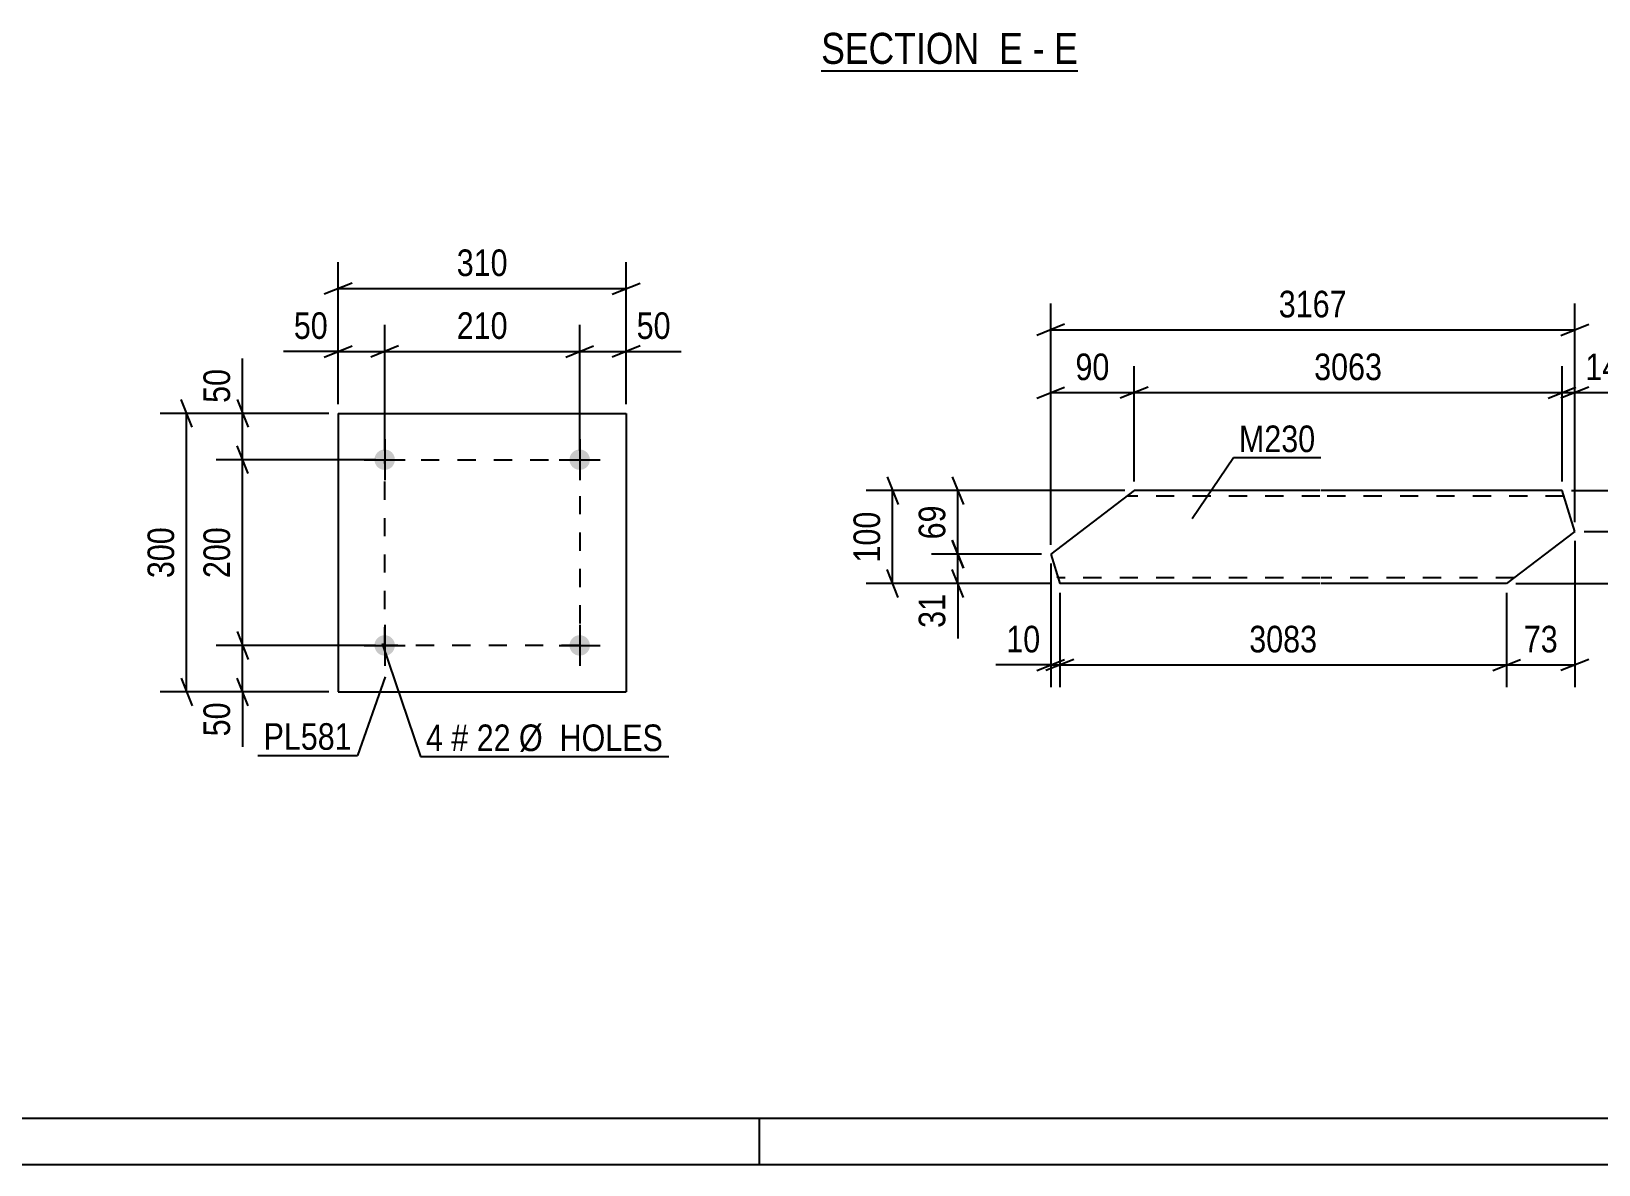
# Model space of a CAD drawing. Header units: millimetres. Extents: x 0 to 841, y 0 to 594.
# Drawn here: x 132.6 to 301.3, y 0 to 122.1 of the extents above; entities that cross this region are included whole.
import ezdxf

# ---------------------------------------------------------------- set-up
doc = ezdxf.new("R2010")
doc.units = ezdxf.units.MM
doc.linetypes.add('DXK_LINE_DOT2', pattern=[3.9198, 1.9599, -1.9599])
doc.styles.add('Arial Narrow', font='ARIALN.TTF', dxfattribs={"height": 0.2})

# ---------------------------------------------------------------- blocks, each defined once
blk = doc.blocks.new('Unknown-247646094-1133')
at = {"color": 5, "linetype": 'Continuous'}
for p, q in [((5, 5), (836, 5)), ((211, 0), (211, 5)), ((0, 0), (841, 0))]:
    blk.add_line(p, q, dxfattribs=at)
blk = doc.blocks.new('Unknown-247646094-15 - 1370')
at = {"color": 6, "linetype": 'Continuous'}
blk.add_line((217.63, 117.8), (245.28, 117.8), dxfattribs=at)
at = {"color": 0, "linetype": 'Continuous'}
for points in [[(235.74, 118.55), (235.74, 122.05), (217.63, 122.05), (217.63, 118.55)], [(239.35, 118.55), (239.35, 122.05), (236.79, 122.05), (236.79, 118.55)], [(241.67, 118.55), (241.67, 122.05), (240.4, 122.05), (240.4, 118.55)], [(245.28, 118.55), (245.28, 122.05), (242.72, 122.05), (242.72, 118.55)]]:
    blk.add_wipeout(points, dxfattribs=at)
at = {"color": 7, "linetype": 'Continuous', "style": 'Arial Narrow'}
for s, p in [('SECTION ', (217.63, 118.55)), ('E', (236.79, 118.55)), ('E', (242.72, 118.55)), ('-', (240.4, 118.55))]:
    blk.add_text(s, height=3.34, dxfattribs=at).set_placement(p)
blk = doc.blocks.new('Part-247646094-27574 - 27573')
at = {"color": 2, "linetype": 'Continuous'}
for p, q in [((251.33, 72.59), (242.34, 65.74)), ((271.33, 72.59), (251.33, 72.59)), ((297.4, 72.59), (271.43, 72.59)), ((298.78, 68.19), (297.4, 72.59)), ((298.78, 68.19), (291.43, 62.59)), ((242.34, 65.74), (243.32, 62.59)), ((271.33, 62.59), (243.32, 62.59)), ((291.43, 62.59), (271.43, 62.59))]:
    blk.add_line(p, q, dxfattribs=at)
at = {"color": 7, "linetype": 'DXK_LINE_DOT2'}
for p, q in [((271.33, 71.99), (250.55, 71.99)), ((297.59, 71.99), (271.43, 71.99)), ((243.12, 63.24), (243.09, 63.33)), ((271.33, 63.19), (243.13, 63.19)), ((292.22, 63.19), (271.43, 63.19))]:
    blk.add_line(p, q, dxfattribs=at)
blk = doc.blocks.new('Bolt-247646094-26698 - 26695')
at = {"linetype": 'Continuous'}
for points in [[(171.73, 75.92, -1), (169.53, 75.92, -1)], [(192.73, 75.92, -1), (190.53, 75.92, -1)]]:
    blk.add_hatch(color=1, dxfattribs=at).paths.add_polyline_path(points)
at = {"color": 1, "linetype": 'Continuous'}
for p, q in [((170.63, 78.12), (170.63, 73.72)), ((191.63, 78.12), (191.63, 73.72)), ((168.43, 75.92), (172.83, 75.92)), ((189.43, 75.92), (193.83, 75.92))]:
    blk.add_line(p, q, dxfattribs=at)
blk = doc.blocks.new('Part-247646094-26696 - 26695')
at = {"color": 2, "linetype": 'Continuous'}
for p, q in [((165.63, 80.91), (165.63, 50.91)), ((165.63, 80.91), (196.63, 80.91)), ((196.63, 80.91), (196.63, 50.91)), ((165.63, 50.91), (196.63, 50.91))]:
    blk.add_line(p, q, dxfattribs=at)
blk = doc.blocks.new('Bolt-247646094-26697 - 26695')
at = {"linetype": 'Continuous'}
for points in [[(171.73, 55.92, -1), (169.53, 55.92, -1)], [(192.73, 55.92, -1), (190.53, 55.92, -1)]]:
    blk.add_hatch(color=1, dxfattribs=at).paths.add_polyline_path(points)
at = {"color": 1, "linetype": 'Continuous'}
for p, q in [((170.63, 58.12), (170.63, 53.72)), ((191.63, 58.12), (191.63, 53.72)), ((168.43, 55.92), (172.83, 55.92)), ((189.43, 55.92), (193.83, 55.92))]:
    blk.add_line(p, q, dxfattribs=at)
blk = doc.blocks.new('Rectangle-247646094-27243 - 26695')
at = {"color": 1, "linetype": 'DXK_LINE_DOT2'}
blk.add_lwpolyline([(170.63, 75.92), (191.63, 75.92), (191.63, 55.92), (170.63, 55.92), (170.63, 75.92)], close=True, dxfattribs=at)
blk = doc.blocks.new('StraightDimension-247646094-27654 - 27573')
at = {"color": 7, "linetype": 'Continuous'}
for p, q in [((243.32, 61.59), (243.32, 51.42)), ((291.43, 61.59), (291.43, 51.42)), ((244.82, 54.42), (241.82, 53.22)), ((289.93, 53.22), (292.93, 54.42)), ((243.32, 53.82), (291.43, 53.82))]:
    blk.add_line(p, q, dxfattribs=at)
at = {"color": 0}
blk.add_wipeout([(271.63, 54.57), (271.63, 58.77), (263.12, 58.77), (263.12, 54.57)], dxfattribs=at)
at = {"color": 3, "style": 'Arial Narrow'}
blk.add_text('3083', height=2.863, dxfattribs=at).set_placement((263.72, 55.17))
blk = doc.blocks.new('StraightDimension-247646094-27582 - 27573')
at = {"color": 7, "linetype": 'Continuous'}
for p, q in [((242.34, 66.74), (242.34, 92.75)), ((298.78, 69.19), (298.78, 92.75)), ((243.84, 90.5), (240.84, 89.3)), ((242.34, 89.9), (298.78, 89.9)), ((297.28, 89.3), (300.28, 90.5))]:
    blk.add_line(p, q, dxfattribs=at)
at = {"color": 0}
blk.add_wipeout([(274.81, 90.65), (274.81, 94.85), (266.3, 94.85), (266.3, 90.65)], dxfattribs=at)
at = {"color": 3, "style": 'Arial Narrow'}
blk.add_text('3167', height=2.863, dxfattribs=at).set_placement((266.9, 91.25))
blk = doc.blocks.new('StraightDimension-247646094-27593 - 27573')
at = {"color": 7, "linetype": 'Continuous'}
for p, q in [((297.4, 73.59), (297.4, 85.99)), ((298.78, 69.19), (298.78, 85.99)), ((295.9, 82.54), (298.9, 83.74)), ((300.28, 83.74), (297.28, 82.54)), ((297.4, 83.14), (298.78, 83.14))]:
    blk.add_line(p, q, dxfattribs=at)
at = {"color": 0}
blk.add_wipeout([(304.16, 83.89), (304.16, 88.09), (299.3, 88.09), (299.3, 83.89)], dxfattribs=at)
at = {"color": 7, "linetype": 'Continuous'}
blk.add_line((298.78, 83.14), (304.68, 83.14), dxfattribs=at)
blk.add_line((298.78, 83.14), (304.68, 83.14), dxfattribs=at)
at = {"color": 3, "style": 'Arial Narrow'}
blk.add_text('14', height=2.863, dxfattribs=at).set_placement((299.9, 84.49))
blk = doc.blocks.new('StraightDimension-247646094-27594 - 27573')
at = {"color": 7, "linetype": 'Continuous'}
for p, q in [((251.33, 73.59), (251.33, 85.99)), ((297.4, 73.59), (297.4, 85.99)), ((252.83, 83.74), (249.83, 82.54)), ((251.33, 83.14), (297.4, 83.14)), ((295.9, 82.54), (298.9, 83.74))]:
    blk.add_line(p, q, dxfattribs=at)
at = {"color": 0}
blk.add_wipeout([(278.63, 83.89), (278.63, 88.09), (270.11, 88.09), (270.11, 83.89)], dxfattribs=at)
at = {"color": 3, "style": 'Arial Narrow'}
blk.add_text('3063', height=2.863, dxfattribs=at).set_placement((270.71, 84.49))
blk = doc.blocks.new('StraightDimension-247646094-27595 - 27573')
at = {"color": 7, "linetype": 'Continuous'}
for p, q in [((242.34, 66.74), (242.34, 85.99)), ((251.33, 73.59), (251.33, 85.99)), ((240.84, 82.54), (243.84, 83.74)), ((242.34, 83.14), (251.33, 83.14)), ((252.83, 83.74), (249.83, 82.54))]:
    blk.add_line(p, q, dxfattribs=at)
at = {"color": 0}
blk.add_wipeout([(249.26, 83.89), (249.26, 88.09), (244.41, 88.09), (244.41, 83.89)], dxfattribs=at)
at = {"color": 3, "style": 'Arial Narrow'}
blk.add_text('90', height=2.863, dxfattribs=at).set_placement((245.01, 84.49))
blk = doc.blocks.new('StraightDimension-247646094-27653 - 27573')
at = {"color": 7, "linetype": 'Continuous'}
for p, q in [((298.78, 67.19), (298.78, 51.42)), ((291.43, 61.59), (291.43, 51.42)), ((289.93, 53.22), (292.93, 54.42)), ((300.28, 54.42), (297.28, 53.22)), ((291.43, 53.82), (298.78, 53.82))]:
    blk.add_line(p, q, dxfattribs=at)
at = {"color": 0}
blk.add_wipeout([(297.53, 54.57), (297.53, 58.77), (292.68, 58.77), (292.68, 54.57)], dxfattribs=at)
at = {"color": 3, "style": 'Arial Narrow'}
blk.add_text('73', height=2.863, dxfattribs=at).set_placement((293.28, 55.17))
blk = doc.blocks.new('StraightDimension-247646094-27655 - 27573')
at = {"color": 7, "linetype": 'Continuous'}
for p, q in [((242.34, 64.74), (242.34, 51.42)), ((243.32, 61.59), (243.32, 51.42)), ((240.84, 53.22), (243.84, 54.42)), ((244.82, 54.42), (241.82, 53.22)), ((242.34, 53.82), (243.32, 53.82))]:
    blk.add_line(p, q, dxfattribs=at)
at = {"color": 0}
blk.add_wipeout([(241.81, 54.57), (241.81, 58.77), (236.96, 58.77), (236.96, 54.57)], dxfattribs=at)
at = {"color": 7, "linetype": 'Continuous'}
blk.add_line((242.34, 53.82), (236.43, 53.82), dxfattribs=at)
blk.add_line((242.34, 53.82), (236.43, 53.82), dxfattribs=at)
at = {"color": 3, "style": 'Arial Narrow'}
blk.add_text('10', height=2.863, dxfattribs=at).set_placement((237.56, 55.17))
blk = doc.blocks.new('StraightDimension-247646094-27720 - 27573')
at = {"color": 7, "linetype": 'Continuous'}
for p, q in [((250.33, 72.59), (229.49, 72.59)), ((231.74, 74.09), (232.94, 71.09)), ((232.34, 65.74), (232.34, 72.59)), ((232.94, 64.24), (231.74, 67.24)), ((241.34, 65.74), (229.49, 65.74))]:
    blk.add_line(p, q, dxfattribs=at)
at = {"color": 0}
blk.add_wipeout([(231.59, 71.59), (227.39, 71.59), (227.39, 66.74), (231.59, 66.74)], dxfattribs=at)
at = {"color": 3, "style": 'Arial Narrow'}
blk.add_text('69', height=2.863, rotation=90.0002, dxfattribs=at).set_placement((230.99, 67.34))
blk = doc.blocks.new('StraightDimension-247646094-27721 - 27573')
at = {"color": 7, "linetype": 'Continuous'}
for p, q in [((231.74, 67.24), (232.94, 64.24)), ((241.34, 65.74), (229.49, 65.74)), ((232.34, 62.59), (232.34, 65.74)), ((242.32, 62.59), (229.49, 62.59)), ((232.94, 61.09), (231.74, 64.09))]:
    blk.add_line(p, q, dxfattribs=at)
at = {"color": 0}
blk.add_wipeout([(231.59, 62.07), (227.39, 62.07), (227.39, 57.21), (231.59, 57.21)], dxfattribs=at)
at = {"color": 7, "linetype": 'Continuous'}
blk.add_line((232.34, 62.59), (232.34, 56.68), dxfattribs=at)
blk.add_line((232.34, 62.59), (232.34, 56.68), dxfattribs=at)
at = {"color": 3, "style": 'Arial Narrow'}
blk.add_text('31', height=2.863, rotation=90.0002, dxfattribs=at).set_placement((230.99, 57.81))
blk = doc.blocks.new('StraightDimension-247646094-27769 - 27573')
at = {"color": 7, "linetype": 'Continuous'}
for p, q in [((250.33, 72.59), (222.47, 72.59)), ((224.72, 74.09), (225.92, 71.09)), ((225.32, 62.59), (225.32, 72.59)), ((242.32, 62.59), (222.47, 62.59)), ((225.92, 61.09), (224.72, 64.09))]:
    blk.add_line(p, q, dxfattribs=at)
at = {"color": 0}
blk.add_wipeout([(224.57, 70.93), (220.37, 70.93), (220.37, 64.25), (224.57, 64.25)], dxfattribs=at)
at = {"color": 3, "style": 'Arial Narrow'}
blk.add_text('100', height=2.863, rotation=90.0002, dxfattribs=at).set_placement((223.97, 64.85))
blk = doc.blocks.new('StraightDimension-247646094-27801 - 27573')
at = {"color": 7, "linetype": 'Continuous'}
for p, q in [((298.4, 72.59), (311.18, 72.59)), ((308.18, 74.09), (309.38, 71.09)), ((308.78, 68.19), (308.78, 72.59)), ((309.38, 66.69), (308.18, 69.69)), ((299.78, 68.19), (311.18, 68.19))]:
    blk.add_line(p, q, dxfattribs=at)
at = {"color": 0}
blk.add_wipeout([(308.03, 77.97), (303.83, 77.97), (303.83, 73.12), (308.03, 73.12)], dxfattribs=at)
at = {"color": 7, "linetype": 'Continuous'}
blk.add_line((308.78, 72.59), (308.78, 78.5), dxfattribs=at)
blk.add_line((308.78, 72.59), (308.78, 78.5), dxfattribs=at)
at = {"color": 3, "style": 'Arial Narrow'}
blk.add_text('44', height=2.863, rotation=90.0002, dxfattribs=at).set_placement((307.43, 73.72))
blk = doc.blocks.new('StraightDimension-247646094-27802 - 27573')
at = {"color": 7, "linetype": 'Continuous'}
for p, q in [((308.18, 69.69), (309.38, 66.69)), ((299.78, 68.19), (311.18, 68.19)), ((308.78, 62.59), (308.78, 68.19)), ((292.43, 62.59), (311.18, 62.59)), ((309.38, 61.09), (308.18, 64.09))]:
    blk.add_line(p, q, dxfattribs=at)
at = {"color": 0}
blk.add_wipeout([(308.03, 62.07), (303.83, 62.07), (303.83, 57.21), (308.03, 57.21)], dxfattribs=at)
at = {"color": 7, "linetype": 'Continuous'}
blk.add_line((308.78, 62.59), (308.78, 56.68), dxfattribs=at)
blk.add_line((308.78, 62.59), (308.78, 56.68), dxfattribs=at)
at = {"color": 3, "style": 'Arial Narrow'}
blk.add_text('56', height=2.863, rotation=90.0002, dxfattribs=at).set_placement((307.43, 57.81))
blk = doc.blocks.new('StraightDimension-247646094-26781 - 26695')
at = {"color": 7, "linetype": 'Continuous'}
for p, q in [((155.93, 74.42), (154.73, 77.42)), ((169.63, 75.92), (152.48, 75.92)), ((155.33, 55.92), (155.33, 75.92)), ((154.73, 57.42), (155.93, 54.42)), ((169.63, 55.92), (152.48, 55.92))]:
    blk.add_line(p, q, dxfattribs=at)
at = {"color": 0}
blk.add_wipeout([(154.58, 69.26), (150.38, 69.26), (150.38, 62.57), (154.58, 62.57)], dxfattribs=at)
at = {"color": 3, "style": 'Arial Narrow'}
blk.add_text('200', height=2.863, rotation=90.0002, dxfattribs=at).set_placement((153.98, 63.17))
blk = doc.blocks.new('StraightDimension-247646094-26780 - 26695')
at = {"color": 7, "linetype": 'Continuous'}
for p, q in [((154.73, 82.41), (155.93, 79.41)), ((164.63, 80.91), (152.48, 80.91)), ((155.33, 75.92), (155.33, 80.91)), ((155.93, 74.42), (154.73, 77.42)), ((169.63, 75.92), (152.48, 75.92))]:
    blk.add_line(p, q, dxfattribs=at)
at = {"color": 0}
blk.add_wipeout([(154.58, 86.3), (150.38, 86.3), (150.38, 81.44), (154.58, 81.44)], dxfattribs=at)
at = {"color": 7, "linetype": 'Continuous'}
blk.add_line((155.33, 80.91), (155.33, 86.82), dxfattribs=at)
blk.add_line((155.33, 80.91), (155.33, 86.82), dxfattribs=at)
at = {"color": 3, "style": 'Arial Narrow'}
blk.add_text('50', height=2.863, rotation=90.0002, dxfattribs=at).set_placement((153.98, 82.04))
blk = doc.blocks.new('StraightDimension-247646094-26782 - 26695')
at = {"color": 7, "linetype": 'Continuous'}
for p, q in [((154.73, 57.42), (155.93, 54.42)), ((169.63, 55.92), (152.48, 55.92)), ((155.33, 50.91), (155.33, 55.92)), ((155.93, 49.41), (154.73, 52.41)), ((164.63, 50.91), (152.48, 50.91))]:
    blk.add_line(p, q, dxfattribs=at)
at = {"color": 0}
blk.add_wipeout([(154.58, 50.39), (150.38, 50.39), (150.38, 45.53), (154.58, 45.53)], dxfattribs=at)
at = {"color": 7, "linetype": 'Continuous'}
blk.add_line((155.33, 50.91), (155.33, 45.01), dxfattribs=at)
blk.add_line((155.33, 50.91), (155.33, 45.01), dxfattribs=at)
at = {"color": 3, "style": 'Arial Narrow'}
blk.add_text('50', height=2.863, rotation=90.0002, dxfattribs=at).set_placement((153.98, 46.13))
blk = doc.blocks.new('StraightDimension-247646094-26792 - 26695')
at = {"color": 7, "linetype": 'Continuous'}
for p, q in [((149.91, 79.41), (148.71, 82.41)), ((164.63, 80.91), (146.46, 80.91)), ((149.31, 50.91), (149.31, 80.91)), ((148.71, 52.41), (149.91, 49.41)), ((164.63, 50.91), (146.46, 50.91))]:
    blk.add_line(p, q, dxfattribs=at)
at = {"color": 0}
blk.add_wipeout([(148.56, 69.26), (144.36, 69.26), (144.36, 62.57), (148.56, 62.57)], dxfattribs=at)
at = {"color": 3, "style": 'Arial Narrow'}
blk.add_text('300', height=2.863, rotation=90.0002, dxfattribs=at).set_placement((147.96, 63.17))
blk = doc.blocks.new('StraightDimension-247646094-26812 - 26695')
at = {"color": 7, "linetype": 'Continuous'}
for p, q in [((165.63, 81.91), (165.63, 97.2)), ((196.63, 81.91), (196.63, 97.2)), ((167.13, 94.95), (164.13, 93.75)), ((195.13, 93.75), (198.13, 94.95)), ((165.63, 94.35), (196.63, 94.35))]:
    blk.add_line(p, q, dxfattribs=at)
at = {"color": 0}
blk.add_wipeout([(184.47, 95.1), (184.47, 99.3), (177.79, 99.3), (177.79, 95.1)], dxfattribs=at)
at = {"color": 3, "style": 'Arial Narrow'}
blk.add_text('310', height=2.863, dxfattribs=at).set_placement((178.39, 95.7))
blk = doc.blocks.new('StraightDimension-247646094-27201 - 26695')
at = {"color": 7, "linetype": 'Continuous'}
for p, q in [((191.63, 76.92), (191.63, 90.43)), ((196.63, 81.91), (196.63, 90.43)), ((190.13, 86.98), (193.13, 88.18)), ((198.13, 88.18), (195.13, 86.98)), ((191.63, 87.58), (196.63, 87.58))]:
    blk.add_line(p, q, dxfattribs=at)
at = {"color": 0}
blk.add_wipeout([(202.01, 88.33), (202.01, 92.53), (197.16, 92.53), (197.16, 88.33)], dxfattribs=at)
at = {"color": 7, "linetype": 'Continuous'}
blk.add_line((196.63, 87.58), (202.54, 87.58), dxfattribs=at)
blk.add_line((196.63, 87.58), (202.54, 87.58), dxfattribs=at)
at = {"color": 3, "style": 'Arial Narrow'}
blk.add_text('50', height=2.863, dxfattribs=at).set_placement((197.76, 88.93))
blk = doc.blocks.new('StraightDimension-247646094-27202 - 26695')
at = {"color": 7, "linetype": 'Continuous'}
for p, q in [((170.63, 76.92), (170.63, 90.43)), ((191.63, 76.92), (191.63, 90.43)), ((172.13, 88.18), (169.13, 86.98)), ((190.13, 86.98), (193.13, 88.18)), ((170.63, 87.58), (191.63, 87.58))]:
    blk.add_line(p, q, dxfattribs=at)
at = {"color": 0}
blk.add_wipeout([(184.47, 88.33), (184.47, 92.53), (177.79, 92.53), (177.79, 88.33)], dxfattribs=at)
at = {"color": 3, "style": 'Arial Narrow'}
blk.add_text('210', height=2.863, dxfattribs=at).set_placement((178.39, 88.93))
blk = doc.blocks.new('StraightDimension-247646094-27203 - 26695')
at = {"color": 7, "linetype": 'Continuous'}
for p, q in [((165.63, 81.91), (165.63, 90.43)), ((170.63, 76.92), (170.63, 90.43)), ((164.13, 86.98), (167.13, 88.18)), ((172.13, 88.18), (169.13, 86.98)), ((165.63, 87.58), (170.63, 87.58))]:
    blk.add_line(p, q, dxfattribs=at)
at = {"color": 0}
blk.add_wipeout([(165.11, 88.33), (165.11, 92.53), (160.25, 92.53), (160.25, 88.33)], dxfattribs=at)
at = {"color": 7, "linetype": 'Continuous'}
blk.add_line((165.63, 87.58), (159.72, 87.58), dxfattribs=at)
blk.add_line((165.63, 87.58), (159.72, 87.58), dxfattribs=at)
at = {"color": 3, "style": 'Arial Narrow'}
blk.add_text('50', height=2.863, dxfattribs=at).set_placement((160.85, 88.93))
blk = doc.blocks.new('Mark-247646094-27711 - 27573')
at = {"color": 0}
blk.add_wipeout([(270.84, 76.74), (270.84, 79.74), (262.61, 79.74), (262.61, 76.74)], dxfattribs=at)
blk.add_wipeout([(270.84, 76.74), (270.84, 79.74), (262.61, 79.74), (262.61, 76.74)], dxfattribs=at)
at = {"color": 30, "linetype": 'Continuous'}
for p, q in [((257.57, 69.59), (262.01, 76.14)), ((262.01, 76.14), (271.44, 76.14))]:
    blk.add_line(p, q, dxfattribs=at)
at = {"color": 3, "style": 'Arial Narrow'}
blk.add_text('M230', height=2.863, dxfattribs=at).set_placement((262.61, 76.74))
blk = doc.blocks.new('Mark-247646094-26832 - 26695')
at = {"color": 0}
blk.add_wipeout([(167.1, 44.68), (167.1, 47.68), (157.59, 47.68), (157.59, 44.68)], dxfattribs=at)
blk.add_wipeout([(167.1, 44.68), (167.1, 47.68), (157.59, 47.68), (157.59, 44.68)], dxfattribs=at)
at = {"color": 30, "linetype": 'Continuous'}
for p in [(170.68, 52.53), (156.99, 44.08)]:
    blk.add_line(p, (167.7, 44.08), dxfattribs=at)
at = {"color": 3, "style": 'Arial Narrow'}
blk.add_text('PL581', height=2.863, dxfattribs=at).set_placement((157.59, 44.68))
blk = doc.blocks.new('MarkSet-247646094-27106 - 26695')
at = {"color": 0}
for points in [[(176.91, 44.54), (176.91, 47.54), (175.08, 47.54), (175.08, 44.54)], [(179.64, 44.54), (179.64, 47.54), (177.81, 47.54), (177.81, 44.54)], [(184.19, 44.54), (184.19, 47.54), (180.54, 47.54), (180.54, 44.54)], [(200.62, 44.54), (200.62, 47.54), (185.09, 47.54), (185.09, 44.54)]]:
    blk.add_wipeout(points, dxfattribs=at)
for points in [[(176.91, 44.54), (176.91, 47.54), (175.08, 47.54), (175.08, 44.54)], [(179.64, 44.54), (179.64, 47.54), (177.81, 47.54), (177.81, 44.54)], [(184.19, 44.54), (184.19, 47.54), (180.54, 47.54), (180.54, 44.54)], [(200.62, 44.54), (200.62, 47.54), (185.09, 47.54), (185.09, 44.54)]]:
    blk.add_wipeout(points, dxfattribs=at)
at = {"color": 7, "linetype": 'Continuous'}
for p, q in [((170.37, 56.12), (174.48, 43.94)), ((174.48, 43.94), (201.22, 43.94))]:
    blk.add_line(p, q, dxfattribs=at)
at = {"color": 3, "style": 'Arial Narrow'}
for s, height, p in [('4', 2.86, (175.08, 44.54)), ('#', 2.86, (177.81, 44.54)), ('22', 2.863, (180.54, 44.54)), ('Ø  HOLES', 2.863, (185.09, 44.54))]:
    blk.add_text(s, height=height, dxfattribs=at).set_placement(p)

msp = doc.modelspace()

# ---------------------------------------------------------------- block references
for name in ['Unknown-247646094-1133', 'Part-247646094-26696 - 26695', 'Bolt-247646094-26698 - 26695', 'Rectangle-247646094-27243 - 26695', 'Part-247646094-27574 - 27573', 'Bolt-247646094-26697 - 26695']:
    msp.add_blockref(name, (0, 0))

# ---------------------------------------------------------------- next in the draw order: block references
for name in ['Unknown-247646094-15 - 1370', 'StraightDimension-247646094-27582 - 27573', 'StraightDimension-247646094-26781 - 26695', 'StraightDimension-247646094-27654 - 27573']:
    msp.add_blockref(name, (0, 0))

# ---------------------------------------------------------------- next in the draw order: block references
for name in ['StraightDimension-247646094-27593 - 27573', 'StraightDimension-247646094-26780 - 26695', 'StraightDimension-247646094-27653 - 27573', 'StraightDimension-247646094-27655 - 27573', 'StraightDimension-247646094-26782 - 26695']:
    msp.add_blockref(name, (0, 0))

# ---------------------------------------------------------------- next in the draw order: block references
for name in ['StraightDimension-247646094-27594 - 27573', 'StraightDimension-247646094-26792 - 26695']:
    msp.add_blockref(name, (0, 0))

# ---------------------------------------------------------------- next in the draw order: block references
for name in ['StraightDimension-247646094-26812 - 26695', 'StraightDimension-247646094-27595 - 27573', 'Mark-247646094-27711 - 27573', 'StraightDimension-247646094-27801 - 27573', 'Mark-247646094-26832 - 26695']:
    msp.add_blockref(name, (0, 0))

# ---------------------------------------------------------------- next in the draw order: block references
for name in ['StraightDimension-247646094-27201 - 26695', 'StraightDimension-247646094-27720 - 27573', 'StraightDimension-247646094-27802 - 27573', 'MarkSet-247646094-27106 - 26695']:
    msp.add_blockref(name, (0, 0))

# ---------------------------------------------------------------- next in the draw order: block references
for name in ['StraightDimension-247646094-27202 - 26695', 'StraightDimension-247646094-27721 - 27573']:
    msp.add_blockref(name, (0, 0))

# ---------------------------------------------------------------- next in the draw order: block references
for name in ['StraightDimension-247646094-27203 - 26695', 'StraightDimension-247646094-27769 - 27573']:
    msp.add_blockref(name, (0, 0))

doc.saveas('drawing.dxf')
